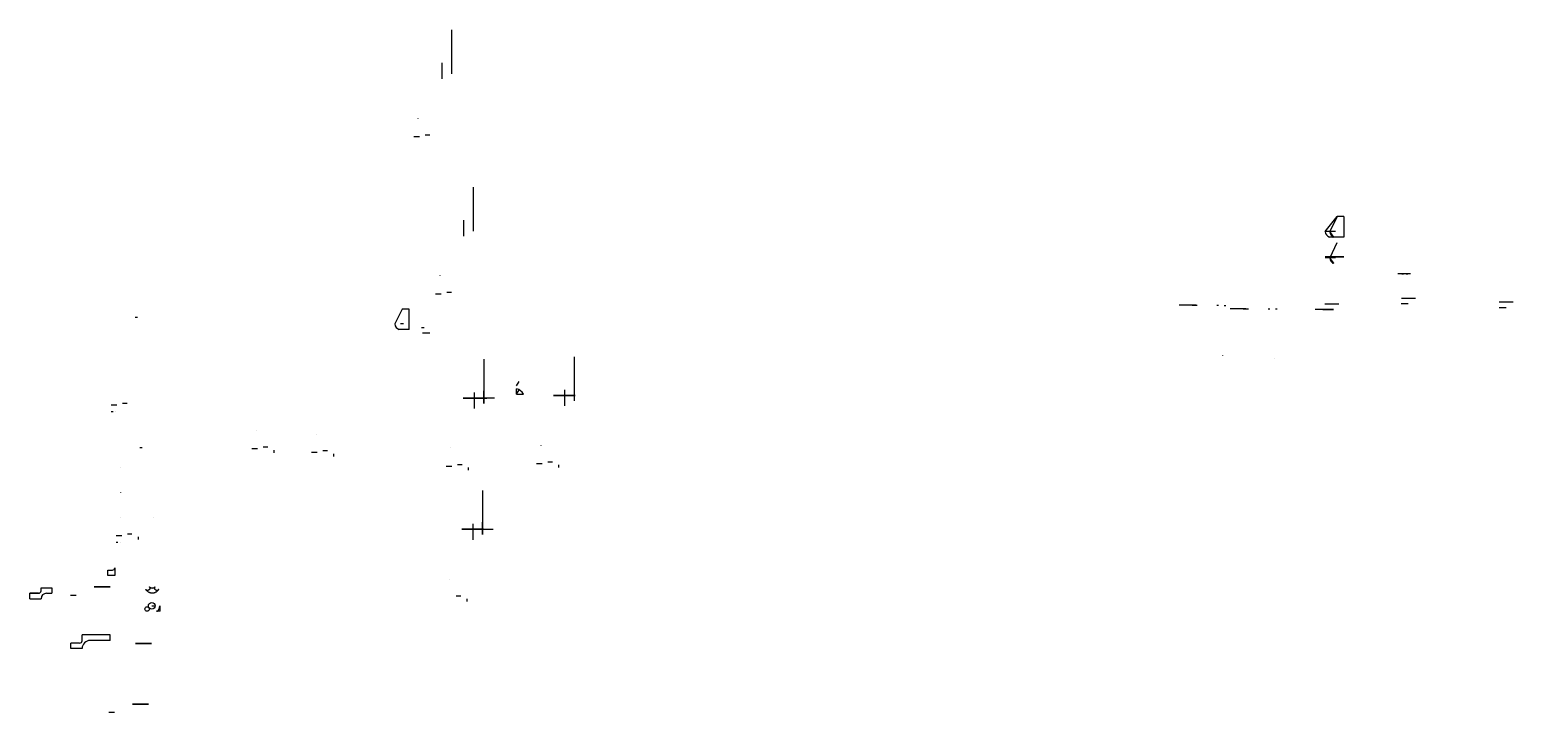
# Model space of a CAD drawing. Header units: millimetres. Extents: x 268 to 921, y -4 to 297.
import ezdxf

# ---------------------------------------------------------------- set-up
doc = ezdxf.new("R2010")
doc.units = ezdxf.units.MM

msp = doc.modelspace()

# ---------------------------------------------------------------- linework, layer by layer
for p, q in [((453.55, 277.65, 12), (453.55, 297.07, 12)), ((449.15, 282.45, 12), (449.15, 275.39, 12)), ((438.85, 258), (438.85, 258.05)), ((436.85, 250, 12), (439.35, 250, 9.6)), ((443.85, 250.6, 3), (441.85, 250.6, 3)), ((463.11, 208.32, 12), (463.11, 227.74, 12)), ((458.71, 213.12, 12), (458.71, 206.07, 12)), ((838.41, 208.13, 7.5), (843.61, 214.73, 7.5)), ((840.41, 208.13, 7.5), (838.41, 208.13, 7.5)), ((842.21, 205.73, 7.5), (840.21, 205.73, 7.5)), ((842.91, 208.13, 7.5), (840.91, 208.13, 7.5)), ((840.37, 196.55, 7.5), (838.37, 196.55, 7.5)), ((842.87, 196.55, 7.5), (840.87, 196.55, 7.5)), ((448.41, 188.67), (448.41, 188.72)), ((446.41, 180.67, 12), (448.91, 180.67, 9.6)), ((453.41, 181.27, 3), (451.41, 181.27, 3)), ((875.2, 178.7, 3), (872, 178.7, 9.6)), ((878.2, 178.7, 12), (873.8, 178.7, 12)), ((878.2, 178.7, 3), (875.2, 178.7, 3)), ((878.2, 178.7, 3), (878.2, 178.7, 12)), ((918.26, 176.98, 3), (915.06, 176.98, 9.6)), ((921.26, 176.98, 12), (916.86, 176.98, 12)), ((921.26, 176.98, 3), (918.26, 176.98, 3)), ((921.26, 176.98, 3), (921.26, 176.98, 12)), ((315.07, 170.32, 2.4), (314.06, 170.32, 2.4)), ((431.76, 174.02, 7.55), (428.56, 167.42, 7.55)), ((780.9, 175.69, 9.6), (774, 175.69, 9.6)), ((781.6, 175.69, 3), (777.15, 175.69, 3)), ((781.6, 175.69), (779.26, 175.69)), ((780.9, 175.69, 10.8), (779.71, 175.69, 10.8)), ((779.71, 175.69, 10.8), (781.94, 175.69, 10.8)), ((780.9, 175.69, 8.4), (779.77, 175.69, 8.4)), ((779.77, 175.69, 8.4), (781.72, 175.69, 8.4)), ((780.9, 175.69, 9.6), (780.9, 175.69, 13.68)), ((780.9, 175.69, 10.9), (780.9, 175.69, 10.8)), ((780.9, 175.69, 9.6), (780.9, 175.69, 7.18)), ((780.9, 175.69, 8.3), (780.9, 175.69, 8.4)), ((780.9, 175.69, 10.9), (780.9, 175.69, -0.94)), ((790.7, 175.69, 12), (791.36, 175.69, 10.45)), ((793.84, 175.64, 10.45), (793.84, 175.64, 9.95)), ((803.48, 174.13, 9.6), (796.58, 174.13, 9.6)), ((803.48, 174.13, 10.8), (802.29, 174.13, 10.8)), ((802.29, 174.13, 10.8), (804.52, 174.13, 10.8)), ((803.48, 174.13, 8.4), (802.35, 174.13, 8.4)), ((802.35, 174.13, 8.4), (804.3, 174.13, 8.4)), ((803.48, 174.13, 9.6), (803.48, 174.13, 13.68)), ((803.48, 174.13, 10.9), (803.48, 174.13, 10.8)), ((803.48, 174.13, 9.6), (803.48, 174.13, 7.18)), ((803.48, 174.13, 8.3), (803.48, 174.13, 8.4)), ((813.28, 174.13, 12), (813.94, 174.13, 10.45)), ((816.42, 174.08, 10.45), (816.42, 174.08, 9.95)), ((841.2, 173.8, 10.75), (833.96, 173.8, 10.75)), ((839.31, 173.8, 8.45), (838.1, 173.8, 8.45)), ((841.4, 176.2, 3), (838.2, 176.2, 9.6)), ((840, 176.2, 12), (838.2, 176.2, 9.6)), ((839.1, 176.2, 10.8), (838.7, 176.2, 11.1)), ((840.7, 173.8, 9.6), (838.7, 173.8, 9.6)), ((844.4, 176.2, 12), (840, 176.2, 12)), ((841.2, 173.8, 10.8), (841.2, 173.8, 10.75)), ((841.2, 173.8, 8.4), (841.2, 173.8, 8.45)), ((844.4, 176.2, 3), (841.4, 176.2, 3)), ((844.4, 176.2, 3), (844.4, 176.2, 12)), ((874.5, 176.3, 9.6), (872.5, 176.3, 9.6)), ((875, 176.3, 10.8), (875, 176.3, 10.75)), ((875, 176.3, 8.4), (875, 176.3, 8.45)), ((917.56, 174.58, 9.6), (915.56, 174.58, 9.6)), ((918.06, 174.58, 10.8), (918.06, 174.58, 10.75)), ((918.06, 174.58, 8.4), (918.06, 174.58, 8.45)), ((434.76, 165.02, 7.55), (430.36, 165.02, 7.55)), ((432.26, 167.42, 7.55), (431.06, 167.42, 7.55)), ((441.45, 165.78, 7.55), (440.25, 165.78, 7.55)), ((467.85, 132.45, 12), (467.85, 151.87, 12)), ((507.67, 133.61, 12), (507.67, 153.03, 12)), ((793.3, 153.59), (793.3, 153.64)), ((815.88, 152.03), (815.88, 152.08)), ((482.16, 136.5, 4.66), (482.16, 138.9, 4.66)), ((482.16, 136.5, 4.66), (483.26, 138.45, 4.61)), ((482.17, 140.15, 4.66), (483.26, 142.11, 4.61)), ((503.27, 138.41, 12), (503.27, 131.35, 12)), ((303.57, 131.82, 12), (306.07, 131.82, 9.6)), ((310.57, 132.42, 3), (308.57, 132.42, 3)), ((463.45, 137.25, 12), (463.45, 130.19, 12)), ((303.57, 128.82, 9.6), (304.39, 128.82, 9.6)), ((367.56, 120.51), (367.56, 120.56)), ((393.8, 118.9), (393.8, 118.95)), ((317.17, 112.8, 2.4), (316.16, 112.8, 2.4)), ((365.56, 112.51, 12), (368.06, 112.51, 9.6)), ((372.56, 113.11, 3), (370.56, 113.11, 3)), ((375.25, 111.91, 12), (375.25, 110.71, 12)), ((398.8, 111.5, 3), (396.8, 111.5, 3)), ((453.15, 112.8), (453.15, 112.85)), ((492.97, 113.96), (492.97, 114.01)), ((391.8, 110.9, 12), (394.3, 110.9, 9.6)), ((401.5, 110.3, 12), (401.5, 109.1, 12)), ((451.15, 104.8, 12), (453.65, 104.8, 9.6)), ((458.15, 105.4, 3), (456.15, 105.4, 3)), ((490.97, 105.96, 12), (493.47, 105.96, 9.6)), ((497.97, 106.56, 3), (495.97, 106.56, 3)), ((500.67, 105.36, 12), (500.67, 104.16, 12)), ((307.67, 104.3), (307.67, 104.35)), ((460.85, 104.2, 12), (460.85, 103, 12)), ((307.67, 93.3), (307.67, 93.25)), ((467.26, 74.65, 12), (467.26, 94.07, 12)), ((307.67, 82.3), (307.67, 82.35)), ((322.17, 82.3), (322.17, 82.35)), ((462.86, 79.45, 12), (462.86, 72.4, 12)), ((305.67, 74.3, 12), (308.17, 74.3, 9.6)), ((312.67, 74.9, 3), (310.67, 74.9, 3)), ((315.36, 73.7, 12), (315.36, 72.5, 12)), ((305.67, 71.3, 9.6), (306.48, 71.3, 9.6)), ((452.56, 55), (452.56, 55.05)), ((267.63, 46.41, 12), (267.63, 48.81, 12)), ((267.63, 48.81, 12), (271.57, 48.81, 12)), ((271.57, 48.81, 12), (267.63, 48.81, 12)), ((267.63, 46.41, 12), (272.63, 46.41, 12)), ((272.63, 51.21, 12), (277.32, 51.21, 12)), ((272.63, 49.86, 12), (272.63, 51.21, 12)), ((275.03, 48.81, 12), (277.32, 48.81, 12)), ((277.32, 51.21, 12), (277.32, 48.81, 12)), ((285.62, 48.02, 9), (285.62, 48.02, 6.6)), ((285.62, 48.02, 6.6), (286.62, 48.02, 6.6)), ((303.02, 51.62, 9), (298.56, 51.62, 9)), ((303.02, 51.62, 6.6), (301.02, 51.62, 6.6)), ((457.56, 47.6, 3), (455.56, 47.6, 3)), ((460.26, 46.4, 12), (460.26, 45.2, 12)), ((321.42, 43.27, 6.6), (322.92, 43.27, 6.6)), ((289.65, 26.84), (285.71, 26.84)), ((285.71, 24.44), (285.71, 26.84)), ((303.11, 30.44), (290.71, 30.44)), ((290.71, 27.89), (290.71, 30.44)), ((303.11, 28.04), (294.31, 28.04)), ((303.11, 28.04), (303.11, 30.44)), ((321.3, 26.66, 9), (316.85, 26.66, 9)), ((321.3, 26.66, 6.6), (319.3, 26.66, 6.6)), ((290.71, 24.44), (285.71, 24.44)), ((302.51, -3.64, 9), (302.51, -3.64, 6.6)), ((302.51, -3.64, 6.6), (303.51, -3.64, 6.6)), ((319.91, -0.04, 9), (315.45, -0.04, 9))]:
    msp.add_line(p, q)
at = {"extrusion": (0, -1, 6.12323e-17)}
for p, q in [((843.61, 214.73, 7.5), (840.41, 208.13, 7.5)), ((846.61, 214.73, 7.5), (843.61, 214.73, 7.5)), ((846.61, 214.73, 7.5), (846.61, 205.73, 7.5)), ((843.57, 203.15, 7.5), (840.37, 196.55, 7.5)), ((842.21, 205.73, 7.5), (840.41, 208.13, 7.5)), ((841.31, 206.93, 7.5), (840.91, 206.63, 7.5)), ((846.61, 205.73, 7.5), (842.21, 205.73, 7.5)), ((842.17, 194.15, 7.5), (840.37, 196.55, 7.5)), ((841.27, 195.35, 7.5), (840.87, 195.05, 7.5)), ((434.76, 174.02, 7.55), (431.76, 174.02, 7.55)), ((434.76, 165.02, 7.55), (434.76, 174.02, 7.55)), ((434.76, 165.02, 7.55), (431.56, 165.02, 7.55)), ((443.95, 163.38, 7.55), (440.75, 163.38, 7.55))]:
    msp.add_line(p, q, dxfattribs=at)
at = {"extrusion": (-1.21953e-14, -1, 0)}
for p, q in [((876, 189.49, 8.45), (870.39, 189.49, 8.45)), ((841.2, 173.8, 8.45), (835.6, 173.8, 8.45))]:
    msp.add_line(p, q, dxfattribs=at)
at = {"extrusion": (0, -1.22465e-16, -1)}
for p, q in [((874.1, 189.49, 10.75), (872.89, 189.49, 10.75)), ((873.11, 176.3, 8.45), (871.9, 176.3, 8.45)), ((916.17, 174.58, 8.45), (914.95, 174.58, 8.45))]:
    msp.add_line(p, q, dxfattribs=at)
at = {"extrusion": (6.05511e-15, 1, 0)}
for p, q in [((793.84, 175.64, 10.45), (794.66, 175.64, 12)), ((816.42, 174.08, 10.45), (817.24, 174.08, 12))]:
    msp.add_line(p, q, dxfattribs=at)
at = {"extrusion": (7.97608e-15, -1, -5.57346e-15)}
msp.add_line((838.1, 173.8, 10.75), (839.31, 173.8, 10.75), dxfattribs=at)
at = {"extrusion": (1.2919e-14, -1, -1.14568e-14)}
for p, q in [((841.2, 173.8, 10.8), (840.2, 173.8, 8.4)), ((875, 176.3, 10.8), (874, 176.3, 8.4)), ((918.06, 174.58, 10.8), (917.06, 174.58, 8.4))]:
    msp.add_line(p, q, dxfattribs=at)
at = {"extrusion": (1, -3.06162e-16, 3.7494e-32)}
for p, q in [((467.65, 132.45, 2.4), (467.65, 137.93, 2.4)), ((467.06, 74.65, 2.4), (467.06, 80.13, 2.4))]:
    msp.add_line(p, q, dxfattribs=at)
at = {"extrusion": (1, -1.22465e-16, 0)}
for p, q in [((464.65, 134.85, 2.4), (472.48, 134.85, 2.4)), ((464.06, 77.05, 2.4), (471.89, 77.05, 2.4))]:
    msp.add_line(p, q, dxfattribs=at)
at = {"extrusion": (0, 1, 0)}
for p, q in [((464.65, 134.85, 2.4), (464.65, 134.8, 2.4)), ((464.65, 134.8, 2.4), (468.97, 134.8, 2.4)), ((305.37, 128.82, 12), (305.37, 128.82, 11.29)), ((464.06, 77.05, 2.4), (464.06, 77, 2.4)), ((464.06, 77, 2.4), (468.38, 77, 2.4)), ((307.47, 71.3, 12), (307.47, 71.3, 11.29)), ((286.62, 48.02, 6.6), (288.12, 48.02, 6.6)), ((302.4, 51.62, 8.58), (300.75, 51.62, 7.45)), ((303.02, 51.62, 9), (303.02, 51.62, 6.6)), ((318.89, 26.66, 7.63), (320.35, 26.66, 9)), ((321.3, 26.66, 9), (321.3, 26.66, 6.6)), ((303.51, -3.64, 6.6), (305.01, -3.64, 6.6)), ((319.29, -0.04, 8.58), (317.64, -0.04, 7.45))]:
    msp.add_line(p, q, dxfattribs=at)
at = {"extrusion": (1, -7.4988e-33, -1.22465e-16)}
msp.add_line((482.16, 136.5, 4.66), (485.16, 136.5, 4.66), dxfattribs=at)
at = {"extrusion": (0, 1, -1.83697e-16)}
for p, q in [((301.02, 51.62, 6.6), (299.52, 51.62, 6.6)), ((299.52, 51.62, 6.6), (299.52, 51.62, 7.48)), ((319.3, 26.66, 6.6), (317.8, 26.66, 6.6)), ((317.91, -0.04, 6.6), (316.41, -0.04, 6.6)), ((316.41, -0.04, 6.6), (316.41, -0.04, 7.48))]:
    msp.add_line(p, q, dxfattribs=at)
at = {"elevation": 3}
msp.add_lwpolyline([(305.12, 56.59), (302.12, 56.59), (302.12, 58.99), (304.06, 58.99, 0.414214), (305.12, 60.04)], format="xyb", close=True, dxfattribs=at)
at = {"extrusion": (1.2919e-14, -1, -1.14568e-14)}
for centre in [(838.7, 9.6, -173.8), (840.7, 9.6, -173.8)]:
    msp.add_circle(centre, 1.3, dxfattribs=at)
at = {"extrusion": (0, 1, -1.22465e-16)}
for centre in [(-463.4, 4.64, 134.8), (-503.22, 4.64, 135.96), (-462.82, 4.64, 77)]:
    msp.add_circle(centre, 4.8, dxfattribs=at)
at = {"extrusion": (0, -1, 6.12323e-17)}
for centre in [(299.52, 6.6, -51.62), (317.8, 6.6, -26.66), (316.41, 6.6, 0.04)]:
    msp.add_circle(centre, 3.5, dxfattribs=at)
at = {"extrusion": (0, 1, 0)}
for centre in [(-297.45, 8.01, 51.62), (-301.58, 8.01, 51.62), (-319.62, 8.31, 26.66), (-314.35, 8.01, -0.04), (-318.47, 8.01, -0.04)]:
    msp.add_circle(centre, 1, dxfattribs=at)
at = {"extrusion": (0, 1, -1.83697e-16)}
for centre in [(-299.52, 6.6, 51.62), (-317.8, 6.6, 26.66), (-316.41, 6.6, -0.04)]:
    msp.add_circle(centre, 1.5, dxfattribs=at)
for centre, radius in [((319.36, 41.85, 6.6), 1), ((321.42, 43.27, 6.6), 1.5)]:
    msp.add_circle(centre, radius)
for centre, radius, start, end in [((840.91, 208.13, 7.5), 2.5, 180, 253.7398), ((842.91, 208.13, 7.5), 2.5, 180, 253.7398), ((840.91, 208.13, 7.5), 2.5, 286.2602, 297.663), ((842.87, 196.55, 7.5), 2.5, 180, 253.7398), ((840.87, 196.55, 7.5), 2.5, 286.2602, 297.663), ((431.06, 167.42, 7.55), 2.5, 180, 253.7398), ((480.92, 134.26, 4.66), 4.8, 27.75476, 74.92562), ((271.57, 49.86, 12), 1.06, 270, 360), ((275.03, 46.41, 12), 2.4, 90, 180), ((289.65, 27.89), 1.06, 270, 0), ((294.31, 24.44), 3.6, 90, 180)]:
    msp.add_arc(centre, radius, start, end)
at = {"extrusion": (1.2919e-14, 1, 1.13343e-14)}
for start, end in [(297.79577, 62.20423), (117.79577, 242.20423)]:
    msp.add_arc((-873.5, 9.6, 189.49), 1.3, start, end, dxfattribs=at)
for points, weights, knots in [([(843.57, 197.06, 1.41), (840.97, 197.06, 4.71), (838.37, 197.06, 8.01), (838.37, 197.06, 9.88), (840.17, 197.06, 10.41), (841.17, 197.06, 10.41), (842.17, 197.06, 10.41), (844.37, 197.06, 10.41), (846.57, 197.06, 10.41), (846.57, 197.06, 5.91), (846.57, 197.06, 1.41), (845.07, 197.06, 1.41), (843.57, 197.06, 1.41)], [1, 1, 1, 0.8, 1, 1, 1, 1, 1, 1, 1, 1, 1], [0, 0, 0, 1, 1, 2.287002, 2.287002, 3.287002, 3.287002, 4.287002, 4.287002, 5.287002, 5.287002, 6.287002, 6.287002, 6.287002]), ([(318.75, 50.5, 6.6), (319.31, 49.67, 6.6), (320.14, 50.24, 6.6), (320.96, 50.8, 6.6), (320.4, 51.63, 6.6), (320.84, 50.98, 6.6), (321.63, 50.98, 6.6), (322.42, 50.98, 6.6), (322.87, 51.63, 6.6), (322.3, 50.8, 6.6), (323.13, 50.24, 6.6), (323.95, 49.67, 6.6), (324.52, 50.5, 6.6), (323.48, 48.98, 6.6), (321.63, 48.98, 6.6), (319.79, 48.98, 6.6), (318.75, 50.5, 6.6)], [1, 0.707106781187, 1, 0.707106781187, 1, 0.884739610154, 1, 0.884739610154, 1, 0.707106781187, 1, 0.707106781187, 1, 0.884739610154, 1, 0.884739610154, 1], [0, 0, 0, 1.570796, 1.570796, 3.141593, 3.141593, 4.111315, 4.111315, 5.081038, 5.081038, 6.651834, 6.651834, 8.22263, 8.22263, 9.192353, 9.192353, 10.162076, 10.162076, 10.162076]), ([(324.31, 41.29, 6.6), (324.01, 40.85, 6.6), (323.48, 40.85, 6.6), (324.2, 40.85, 6.6), (324.92, 40.85, 6.6), (324.92, 42.06, 6.6), (324.92, 43.27, 6.6), (324.92, 42.18, 6.6), (324.31, 41.29, 6.6)], [1, 0.884739610154, 1, 1, 1, 1, 1, 0.955177693376, 1], [0, 0, 0, 0.969723, 0.969723, 1.969723, 1.969723, 2.969723, 2.969723, 3.570796, 3.570796, 3.570796])]:
    msp.add_rational_spline(points, weights, degree=2, knots=knots)

doc.saveas('drawing.dxf')
